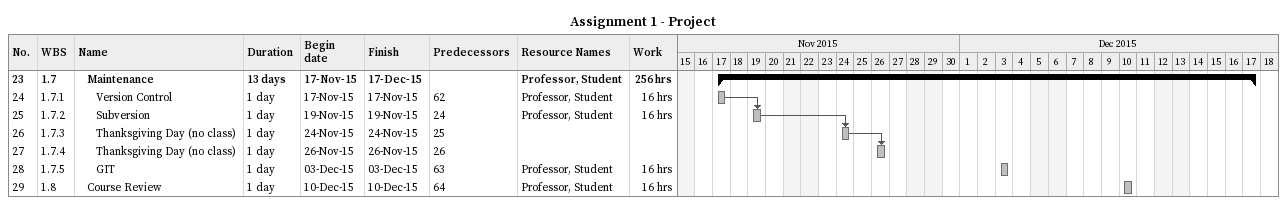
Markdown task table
Assignment 1 - Project

| ID | WBS | Task | Duration | Start | Finish | Predecessors | Resources | Work (h) |
|---|---|---|---|---|---|---|---|---|
| 23 | 1.7 | **Maintenance** | 13d | 2015-11-17 | 2015-12-17 |  | Professor, Student | 256 |
| 24 | 1.7.1 | Version Control | 1d | 2015-11-17 | 2015-11-17 | 62 | Professor, Student | 16 |
| 25 | 1.7.2 | Subversion | 1d | 2015-11-19 | 2015-11-19 | 24 | Professor, Student | 16 |
| 26 | 1.7.3 | Thanksgiving Day (no class) | 1d | 2015-11-24 | 2015-11-24 | 25 |  |  |
| 27 | 1.7.4 | Thanksgiving Day (no class) | 1d | 2015-11-26 | 2015-11-26 | 26 |  |  |
| 28 | 1.7.5 | GIT | 1d | 2015-12-03 | 2015-12-03 | 63 | Professor, Student | 16 |
| 29 | 1.8 | Course Review | 1d | 2015-12-10 | 2015-12-10 | 64 | Professor, Student | 16 |
